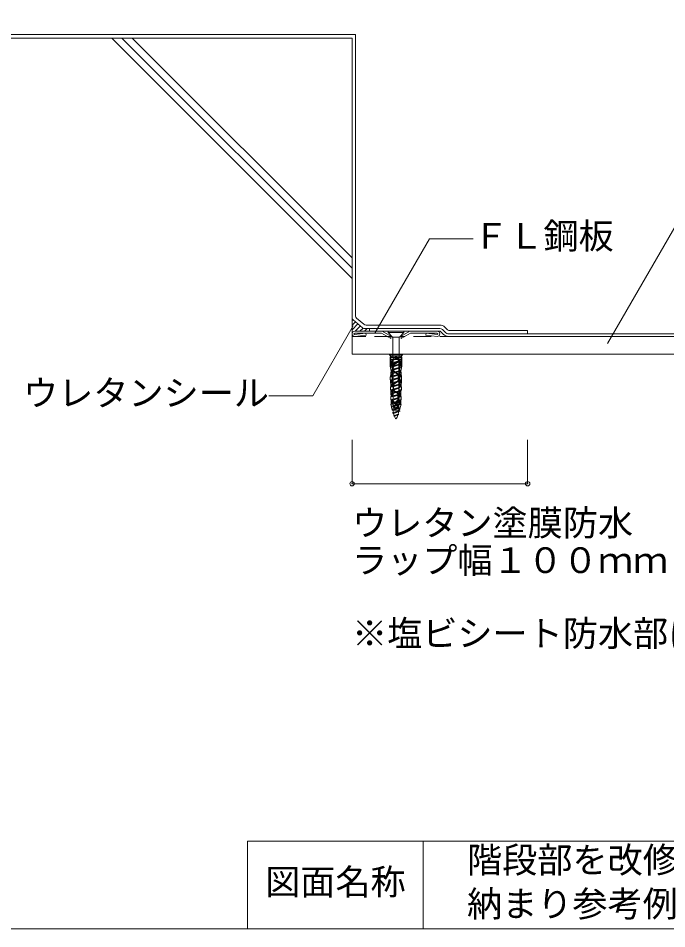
# Model space of a CAD drawing. Units: millimetres on the paper, with parts at other scales. Extents: x -135 to 135, y -94 to 92.
# Drawn here: x -11.1 to 62.7, y -88 to 15.7 of the extents above; entities that cross this region are included whole.
import ezdxf
from ezdxf.enums import TextEntityAlignment as Align

# ---------------------------------------------------------------- set-up
doc = ezdxf.new("R2010")
doc.units = ezdxf.units.MM
doc.header["$PDMODE"] = 32
doc.header["$PDSIZE"] = 0.5
doc.linetypes.add('DASHED2', pattern=[3, 2, -1])
for name, color, linetype, lineweight in [('1-0_芯・寸法線', 7, 'Continuous', 18), ('1-2_ハッチング', 4, 'Continuous', 9), ('1-4_リベットルーフ', 4, 'Continuous', 9), ('1-5_ＦＬ鋼板・ディスク', 5, 'Continuous', 18), ('1-6_アンカー類', 4, 'Continuous', 9), ('1-A_元図・躯体', 7, 'Continuous', 18), ('E-E', 7, 'Continuous', 18), ('F-F', 7, 'Continuous', 18)]:
    doc.layers.add(name, color=color, linetype=linetype, lineweight=lineweight)
doc.styles.add('ＭＳ ゴシック', font='')
doc.styles.get('ＭＳ ゴシック').set_extended_font_data('MS Gothic')

msp = doc.modelspace()

# ---------------------------------------------------------------- linework, layer by layer
at = {"layer": '1-0_芯・寸法線'}
for p, q in [((26.9, -37.29), (26.9, -32.29)), ((46.9, -37.29), (46.9, -32.29)), ((26.9, -37.29), (46.9, -37.29))]:
    msp.add_line(p, q, dxfattribs=at)
for p in [(26.9, -37.29), (46.9, -37.29)]:
    msp.add_point(p, dxfattribs=at)
at = {"layer": '1-2_ハッチング'}
for p, q in [((26.9, -18.325), (26.9, -20.215)), ((26.9, -18.685), (26.998, -18.587)), ((28.104, -19.522), (27.043, -18.631)), ((26.9, -19.215), (27.283, -18.833)), ((26.9, -19.746), (27.571, -19.074)), ((27.261, -19.915), (27.86, -19.316)), ((27.791, -19.915), (28.152, -19.555)), ((28.321, -19.915), (28.621, -19.615)), ((28.852, -19.915), (28.9, -19.867))]:
    msp.add_line(p, q, dxfattribs=at)
msp.add_lwpolyline([(27.2, -19.915), (28.9, -19.915), (28.9, -19.615), (28.362, -19.615)], dxfattribs=at)
for centre, radius, start, end in [((27.3, -18.325), 0.4, 180, 230), ((28.362, -19.215), 0.4, 230, 270), ((27.2, -20.215), 0.3, 90, 180)]:
    msp.add_arc(centre, radius, start, end, dxfattribs=at)
at = {"layer": '1-4_リベットルーフ'}
for p, q in [((27.3, 13.885), (-22.7, 13.885)), ((27.3, 13.885), (27.3, -18.185)), ((26.9, 13.485), (-23.1, 13.485)), ((26.9, 13.485), (26.9, -18.325)), ((28.104, -19.522), (27.043, -18.631)), ((28.25, -19.122), (27.407, -18.415)), ((28.362, -19.615), (36.9, -19.615)), ((28.507, -19.215), (36.9, -19.215)), ((37.465, -19.45), (37.773, -19.757)), ((37.914, -19.815), (46.9, -19.815)), ((46.9, -19.815), (46.9, -20.215))]:
    msp.add_line(p, q, dxfattribs=at)
at = {"layer": '1-4_リベットルーフ', "color": 6, "lineweight": 18}
for p, q in [((28.9, -19.615), (36.9, -19.615)), ((28.9, -19.615), (28.9, -19.915)), ((28.9, -19.915), (36.9, -19.915)), ((36.97, -19.945), (37.278, -20.252)), ((37.183, -19.733), (37.49, -20.04)), ((37.914, -20.215), (86.9, -20.215)), ((37.914, -20.515), (86.9, -20.515))]:
    msp.add_line(p, q, dxfattribs=at)
at = {"layer": '1-4_リベットルーフ', "color": 3, "linetype": 'DASHED2', "lineweight": 18}
for p, q in [((31.452, -20.515), (26.9, -20.515)), ((86.9, -20.515), (32.348, -20.515))]:
    msp.add_line(p, q, dxfattribs=at)
at = {"layer": '1-4_リベットルーフ'}
for centre, radius, start, end in [((27.3, -18.325), 0.4, 180, 230), ((27.6, -18.185), 0.3, 180, 230), ((28.362, -19.215), 0.4, 230, 270), ((28.507, -18.815), 0.4, 230, 270), ((36.9, -20.015), 0.8, 45, 90), ((37.914, -19.615), 0.2, 225, 270)]:
    msp.add_arc(centre, radius, start, end, dxfattribs=at)
at = {"layer": '1-4_リベットルーフ', "color": 6, "lineweight": 18}
for centre, radius, start, end in [((36.9, -20.015), 0.4, 45, 90), ((36.9, -20.015), 0.1, 45, 90), ((37.914, -19.615), 0.9, 225, 270), ((37.914, -19.615), 0.6, 225, 270)]:
    msp.add_arc(centre, radius, start, end, dxfattribs=at)
at = {"layer": '1-5_ＦＬ鋼板・ディスク'}
for p, q in [((27.191, -20.295), (28.473, -20.137)), ((27.191, -20.295), (28.473, -20.137)), ((27.2, -19.915), (36.6, -19.915)), ((30.261, -20.135), (27.2, -20.135)), ((30.261, -20.135), (27.2, -20.135)), ((27.2, -20.515), (28.5, -20.355)), ((27.2, -20.515), (28.5, -20.355)), ((28.473, -20.137), (28.5, -20.355)), ((28.473, -20.137), (28.5, -20.355)), ((31.3, -20.735), (30.261, -20.135)), ((31.3, -20.735), (30.261, -20.135)), ((31.3, -20.481), (30.32, -19.915)), ((31.3, -20.481), (30.32, -19.915)), ((31.3, -20.481), (31.3, -20.735)), ((31.3, -20.481), (31.3, -20.735)), ((32.5, -20.481), (33.48, -19.915)), ((32.5, -20.481), (33.48, -19.915)), ((32.5, -20.735), (33.539, -20.135)), ((32.5, -20.735), (33.539, -20.135)), ((32.5, -20.481), (32.5, -20.735)), ((32.5, -20.481), (32.5, -20.735)), ((33.539, -20.135), (36.6, -20.135)), ((33.539, -20.135), (36.6, -20.135)), ((35.327, -20.137), (35.3, -20.355)), ((35.327, -20.137), (35.3, -20.355)), ((36.6, -20.515), (35.3, -20.355)), ((36.6, -20.515), (35.3, -20.355)), ((36.609, -20.295), (35.327, -20.137)), ((36.609, -20.295), (35.327, -20.137))]:
    msp.add_line(p, q, dxfattribs=at)
for centre, radius, start, end in [((27.2, -20.215), 0.3, 90, 270), ((27.2, -20.215), 0.3, 90, 270), ((27.2, -20.215), 0.08, 90, 263.40561), ((27.2, -20.215), 0.08, 90, 263.40561), ((36.6, -20.215), 0.3, 270, 90), ((36.6, -20.215), 0.3, 270, 90), ((36.6, -20.215), 0.08, 276.59439, 90), ((36.6, -20.215), 0.08, 276.59439, 90)]:
    msp.add_arc(centre, radius, start, end, dxfattribs=at)
at = {"layer": '1-6_アンカー類'}
for p, q in [((31, -19.915), (31, -20.063)), ((32.8, -19.915), (31, -19.915)), ((31.473, -20.537), (31, -20.063)), ((32.268, -20.595), (31.532, -20.595)), ((31.532, -20.678), (31.532, -22.915)), ((32.326, -20.537), (32.8, -20.063)), ((31.165, -22.605), (31.165, -22.515)), ((32.635, -22.515), (31.165, -22.515)), ((32.635, -22.605), (31.165, -22.605)), ((31.322, -22.775), (31.165, -22.605)), ((31.342, -22.775), (31.222, -22.875)), ((32.478, -22.775), (31.322, -22.775)), ((31.342, -22.915), (31.342, -22.775)), ((31.85, -22.915), (31.85, -22.775)), ((31.95, -22.915), (31.95, -22.775)), ((32.578, -22.875), (32.458, -22.775)), ((32.458, -22.915), (32.458, -22.775)), ((32.478, -22.775), (32.635, -22.605)), ((32.635, -22.605), (32.635, -22.515)), ((31.222, -23.915), (31.222, -22.875)), ((32.478, -22.915), (31.322, -22.915)), ((31.322, -24.355), (31.322, -22.915)), ((32.478, -23.135), (31.322, -23.135)), ((31.5, -23.275), (31.322, -23.275)), ((31.505, -23.375), (31.322, -23.375)), ((31.5, -23.475), (31.322, -23.475)), ((31.5, -23.575), (31.322, -23.575)), ((31.5, -23.675), (31.322, -23.675)), ((31.5, -23.775), (31.322, -23.775)), ((32.15, -22.915), (31.435, -23.138)), ((32.219, -23.274), (31.435, -23.518)), ((32.366, -23.339), (31.435, -23.518)), ((32.22, -23.653), (31.436, -23.898)), ((32.366, -23.719), (31.436, -23.898)), ((31.5, -24.355), (31.5, -23.135)), ((31.58, -22.915), (31.58, -23.093)), ((31.58, -23.204), (31.58, -23.473)), ((31.58, -23.584), (31.58, -23.853)), ((31.689, -23.656), (32.078, -23.404)), ((31.721, -23.706), (32.111, -23.455)), ((31.85, -22.915), (31.9, -22.875)), ((31.95, -22.915), (31.9, -22.875)), ((32.17, -23.236), (32.17, -23.135)), ((32.219, -23.005), (32.219, -23.274)), ((32.366, -23.339), (32.219, -23.274)), ((32.219, -23.385), (32.219, -23.653)), ((32.219, -23.765), (32.219, -24.034)), ((32.366, -23.719), (32.22, -23.653)), ((32.23, -23.236), (32.23, -23.135)), ((32.366, -22.959), (32.268, -22.915)), ((32.3, -24.355), (32.3, -23.135)), ((32.478, -23.275), (32.3, -23.275)), ((32.478, -23.375), (32.3, -23.375)), ((32.478, -23.475), (32.3, -23.475)), ((32.478, -23.575), (32.3, -23.575)), ((32.478, -23.675), (32.3, -23.675)), ((32.478, -23.775), (32.3, -23.775)), ((32.478, -24.355), (32.478, -22.915)), ((32.578, -23.915), (32.578, -22.875)), ((31.322, -24.295), (31.222, -23.915)), ((31.481, -24.875), (31.278, -24.875)), ((31.287, -25.115), (31.354, -24.355)), ((31.485, -24.755), (31.288, -24.755)), ((31.489, -24.635), (31.299, -24.635)), ((31.494, -24.515), (31.309, -24.515)), ((31.498, -24.395), (31.32, -24.395)), ((31.5, -23.875), (31.322, -23.875)), ((31.5, -23.995), (31.322, -23.995)), ((31.5, -24.355), (31.322, -24.355)), ((32.219, -24.034), (31.435, -24.278)), ((32.366, -24.099), (31.435, -24.278)), ((32.219, -24.414), (31.435, -24.658)), ((32.366, -24.48), (31.435, -24.658)), ((32.22, -24.794), (31.436, -25.038)), ((32.366, -24.86), (31.436, -25.038)), ((31.472, -25.115), (31.5, -24.355)), ((31.57, -24.055), (31.57, -23.874)), ((31.63, -24.055), (31.57, -24.055)), ((31.57, -24.336), (31.57, -24.155)), ((31.63, -24.155), (31.57, -24.155)), ((31.58, -23.963), (31.58, -24.233)), ((31.58, -24.344), (31.58, -24.613)), ((31.58, -24.724), (31.58, -24.993)), ((31.63, -24.055), (31.63, -23.874)), ((31.63, -24.336), (31.63, -24.155)), ((31.689, -24.555), (32.078, -24.806)), ((31.721, -24.504), (32.111, -24.756)), ((32.366, -24.099), (32.219, -24.034)), ((32.219, -24.145), (32.219, -24.414)), ((32.366, -24.48), (32.219, -24.414)), ((32.219, -24.525), (32.219, -24.794)), ((32.366, -24.86), (32.22, -24.794)), ((32.478, -23.875), (32.3, -23.875)), ((32.478, -23.995), (32.3, -23.995)), ((32.478, -24.355), (32.3, -24.355)), ((32.328, -25.116), (32.3, -24.355)), ((32.48, -24.395), (32.3, -24.395)), ((32.49, -24.515), (32.306, -24.515)), ((32.501, -24.635), (32.31, -24.635)), ((32.511, -24.755), (32.315, -24.755)), ((32.522, -24.875), (32.319, -24.875)), ((32.513, -25.115), (32.446, -24.355)), ((32.578, -23.915), (32.478, -24.295)), ((31.255, -25.455), (31.255, -25.115)), ((31.472, -25.115), (31.255, -25.115)), ((31.47, -25.455), (31.255, -25.455)), ((31.472, -25.535), (31.259, -25.535)), ((31.475, -25.655), (31.262, -25.655)), ((31.478, -25.775), (31.265, -25.775)), ((31.476, -24.995), (31.267, -24.995)), ((31.481, -25.895), (31.268, -25.895)), ((31.307, -26.255), (31.287, -25.455)), ((32.219, -25.174), (31.435, -25.418)), ((32.366, -25.24), (31.435, -25.418)), ((32.219, -25.555), (31.435, -25.799)), ((32.366, -25.621), (31.435, -25.799)), ((32.219, -25.935), (31.435, -26.179)), ((31.47, -25.455), (31.472, -25.114)), ((31.49, -26.255), (31.47, -25.455)), ((31.58, -25.104), (31.58, -25.373)), ((31.58, -25.484), (31.58, -25.754)), ((31.58, -25.865), (31.58, -26.134)), ((31.689, -25.856), (32.078, -25.604)), ((31.721, -25.906), (32.111, -25.655)), ((32.17, -25.436), (32.17, -24.974)), ((32.219, -24.905), (32.219, -25.174)), ((32.366, -25.24), (32.219, -25.174)), ((32.219, -25.285), (32.219, -25.555)), ((32.366, -25.621), (32.219, -25.555)), ((32.219, -25.666), (32.219, -25.935)), ((32.366, -26.001), (32.219, -25.935)), ((32.23, -25.436), (32.23, -24.974)), ((32.31, -26.255), (32.33, -25.455)), ((32.532, -25.895), (32.319, -25.895)), ((32.535, -25.775), (32.322, -25.775)), ((32.533, -24.995), (32.324, -24.995)), ((32.538, -25.655), (32.325, -25.655)), ((32.545, -25.115), (32.328, -25.115)), ((32.33, -25.455), (32.328, -25.116)), ((32.541, -25.535), (32.328, -25.535)), ((32.545, -25.455), (32.33, -25.455)), ((32.493, -26.255), (32.513, -25.455)), ((32.545, -25.455), (32.545, -25.115)), ((31.484, -26.015), (31.271, -26.015)), ((31.487, -26.135), (31.274, -26.135)), ((31.49, -26.255), (31.275, -26.255)), ((31.493, -26.655), (31.287, -26.655)), ((31.497, -26.755), (31.289, -26.755)), ((31.506, -26.875), (31.291, -26.875)), ((31.35, -27.355), (31.315, -26.595)), ((32.366, -26.001), (31.435, -26.179)), ((32.219, -26.315), (31.435, -26.559)), ((32.366, -26.381), (31.435, -26.559)), ((32.219, -26.695), (31.435, -26.939)), ((32.366, -26.761), (31.435, -26.939)), ((31.525, -27.355), (31.49, -26.595)), ((31.57, -26.536), (31.57, -26.074)), ((31.58, -26.245), (31.58, -26.514)), ((31.58, -26.625), (31.58, -26.894)), ((31.63, -26.536), (31.63, -26.074)), ((31.689, -26.755), (32.038, -26.981)), ((31.721, -26.704), (32.071, -26.93)), ((32.219, -26.047), (32.219, -26.315)), ((32.366, -26.381), (32.219, -26.315)), ((32.219, -26.427), (32.219, -26.695)), ((32.366, -26.761), (32.219, -26.695)), ((32.219, -26.807), (32.219, -27.075)), ((32.275, -27.355), (32.31, -26.595)), ((32.508, -26.875), (32.293, -26.875)), ((32.51, -26.755), (32.302, -26.755)), ((32.513, -26.655), (32.305, -26.655)), ((32.525, -26.255), (32.31, -26.255)), ((32.517, -26.595), (32.31, -26.595)), ((32.526, -26.135), (32.313, -26.135)), ((32.529, -26.015), (32.319, -26.015)), ((32.45, -27.355), (32.467, -26.595)), ((32.517, -26.595), (32.525, -26.255)), ((31.511, -26.995), (31.293, -26.995)), ((31.516, -27.115), (31.295, -27.115)), ((31.52, -27.235), (31.298, -27.235)), ((31.3, -27.715), (31.3, -27.355)), ((31.525, -27.355), (31.3, -27.355)), ((31.525, -27.715), (31.3, -27.715)), ((31.525, -27.825), (31.315, -27.825)), ((31.525, -27.925), (31.315, -27.925)), ((31.35, -28.235), (31.35, -27.715)), ((32.219, -27.455), (31.435, -27.699)), ((32.366, -27.521), (31.435, -27.699)), ((32.219, -27.835), (31.435, -28.079)), ((32.366, -27.901), (31.435, -28.079)), ((32.22, -27.075), (31.436, -27.319)), ((32.366, -27.141), (31.436, -27.319)), ((31.525, -28.235), (31.525, -27.715)), ((31.58, -27.005), (31.58, -27.274)), ((31.58, -27.385), (31.58, -27.654)), ((31.58, -27.765), (31.58, -28.034)), ((31.6, -27.895), (31.6, -27.931)), ((31.9, -28.255), (31.618, -27.889)), ((31.9, -28.355), (31.621, -27.992)), ((31.9, -28.255), (32.182, -27.889)), ((31.9, -28.355), (32.179, -27.992)), ((31.989, -27.862), (32.038, -27.83)), ((32.021, -27.913), (32.071, -27.881)), ((32.13, -27.662), (32.13, -27.149)), ((32.19, -27.662), (32.19, -27.149)), ((32.2, -27.895), (32.2, -27.931)), ((32.219, -27.187), (32.219, -27.455)), ((32.366, -27.521), (32.219, -27.455)), ((32.219, -27.567), (32.219, -27.835)), ((32.366, -27.901), (32.219, -27.835)), ((32.219, -27.947), (32.219, -28.215)), ((32.366, -27.141), (32.22, -27.075)), ((32.5, -27.355), (32.275, -27.355)), ((32.275, -28.235), (32.275, -27.715)), ((32.5, -27.715), (32.275, -27.715)), ((32.485, -27.825), (32.275, -27.825)), ((32.485, -27.925), (32.275, -27.925)), ((32.5, -27.235), (32.279, -27.235)), ((32.502, -27.115), (32.284, -27.115)), ((32.505, -26.995), (32.289, -26.995)), ((32.45, -28.235), (32.45, -27.715)), ((32.5, -27.715), (32.5, -27.355)), ((31.48, -28.915), (31.3, -28.235)), ((31.525, -28.235), (31.3, -28.235)), ((31.525, -28.025), (31.315, -28.025)), ((31.525, -28.125), (31.315, -28.125)), ((32.219, -28.215), (31.435, -28.459)), ((32.366, -28.281), (31.435, -28.459)), ((32.219, -28.595), (31.435, -28.839)), ((32.366, -28.661), (31.435, -28.839)), ((32.32, -28.915), (31.48, -28.915)), ((32.217, -28.975), (31.483, -29.21)), ((31.58, -28.145), (31.58, -28.414)), ((31.58, -28.525), (31.58, -28.794)), ((31.6, -28.355), (31.6, -28.391)), ((31.9, -28.715), (31.618, -28.349)), ((31.9, -28.815), (31.621, -28.452)), ((31.87, -28.115), (31.87, -28.081)), ((31.93, -28.115), (31.87, -28.115)), ((31.9, -28.715), (32.182, -28.349)), ((31.9, -28.815), (32.179, -28.452)), ((31.93, -28.115), (31.93, -28.081)), ((32.2, -28.355), (32.2, -28.391)), ((32.363, -29.041), (32.217, -28.975)), ((32.366, -28.281), (32.219, -28.215)), ((32.219, -28.326), (32.219, -28.595)), ((32.366, -28.661), (32.219, -28.595)), ((32.219, -28.706), (32.219, -28.901)), ((32.485, -28.025), (32.275, -28.025)), ((32.485, -28.125), (32.275, -28.125)), ((32.5, -28.235), (32.275, -28.235)), ((32.32, -28.915), (32.5, -28.235)), ((32.229, -29.422), (31.621, -29.539))]:
    msp.add_line(p, q, dxfattribs=at)
for points in [[(32.8, -19.915), (32.8, -20.063), (31, -20.063)], [(32.268, -20.678), (32.268, -22.915), (31.532, -22.915)], [(31.95, -22.775), (31.9, -22.875), (31.85, -22.775)], [(31.435, -23.518), (31.58, -23.584), (32.366, -23.339)], [(31.436, -23.898), (31.581, -23.963), (32.366, -23.719)], [(31.435, -24.278), (31.58, -24.344), (32.366, -24.099)], [(31.435, -24.658), (31.58, -24.724), (32.366, -24.48)], [(31.436, -25.038), (31.581, -25.104), (32.366, -24.86)], [(31.435, -25.418), (31.58, -25.484), (32.366, -25.24)], [(31.435, -25.799), (31.58, -25.865), (32.366, -25.621)], [(31.49, -26.595), (31.283, -26.595), (31.275, -26.255)], [(31.435, -26.179), (31.58, -26.245), (32.366, -26.001)], [(31.435, -26.559), (31.58, -26.625), (32.366, -26.381)], [(31.435, -26.939), (31.58, -27.005), (32.366, -26.761)], [(31.435, -27.699), (31.58, -27.765), (32.366, -27.521)], [(31.435, -28.079), (31.58, -28.145), (32.366, -27.901)], [(31.436, -27.319), (31.581, -27.385), (32.366, -27.141)], [(31.435, -28.459), (31.58, -28.525), (32.366, -28.281)], [(31.435, -28.839), (31.58, -28.905), (32.366, -28.661)], [(32.155, -29.356), (31.621, -29.539), (31.734, -29.611)], [(31.734, -29.611), (32.229, -29.422), (32.155, -29.356)]]:
    msp.add_lwpolyline(points, dxfattribs=at)
for points in [[(32.366, -22.959), (31.435, -23.138), (31.58, -23.204)], [(31.627, -29.275), (32.363, -29.041), (31.483, -29.21)]]:
    msp.add_lwpolyline(points, close=True, dxfattribs=at)
for centre, radius, start, end in [((31.332, -20.678), 0.2, 360, 45), ((32.468, -20.678), 0.2, 135, 180), ((31.83, -23.874), 0.26, 122.8584, 180), ((31.83, -23.874), 0.2, 122.8584, 180), ((31.97, -23.236), 0.2, 302.8584, 0), ((31.97, -23.236), 0.26, 302.8584, 0), ((31.83, -24.336), 0.26, 180, 237.1416), ((31.83, -24.336), 0.2, 180, 237.1416), ((31.97, -24.974), 0.2, 360, 57.1416), ((31.97, -24.974), 0.26, 0, 57.1416), ((31.83, -26.074), 0.26, 122.8584, 180), ((31.83, -26.074), 0.2, 122.8584, 180), ((31.97, -25.436), 0.2, 302.8584, 0), ((31.97, -25.436), 0.26, 302.8584, 0), ((31.83, -26.536), 0.26, 180, 237.1416), ((31.83, -26.536), 0.2, 180, 237.1416), ((31.93, -27.149), 0.26, 0, 57.1416), ((31.61, -27.895), 0.01, 37.56859, 180), ((31.7, -27.931), 0.1, 180, 217.56859), ((32.13, -28.081), 0.26, 122.8584, 180), ((32.13, -28.081), 0.2, 122.8584, 180), ((31.93, -27.149), 0.2, 360, 57.1416), ((31.93, -27.662), 0.2, 302.8584, 0), ((31.93, -27.662), 0.26, 302.8584, 0), ((32.1, -27.931), 0.1, 322.43141, 0), ((32.19, -27.895), 0.01, 0, 142.43141), ((33.456, -28.867), 1.877, 181.1526, 189.30247), ((31.61, -28.355), 0.01, 37.56859, 180), ((31.7, -28.391), 0.1, 180, 217.56859), ((32.1, -28.391), 0.1, 322.43141, 0), ((32.19, -28.355), 0.01, 0, 142.43141), ((30.343, -28.867), 1.877, 356.70432, 358.98114), ((33.456, -28.867), 1.877, 192.55761, 200.13326), ((33.456, -28.867), 1.877, 203.35211, 213.95053), ((30.343, -28.867), 1.877, 326.04947, 341.51092), ((30.343, -28.867), 1.877, 344.90057, 353.16462)]:
    msp.add_arc(centre, radius, start, end, dxfattribs=at)
at = {"layer": '1-A_元図・躯体'}
for p, q in [((-23.1, 13.485), (26.9, 13.485)), ((-0.475, 13.485), (26.9, -13.89)), ((0.685, 13.485), (26.9, -12.73)), ((1.845, 13.485), (26.9, -11.57)), ((26.9, -22.515), (26.9, 13.485)), ((86.9, -22.515), (26.9, -22.515))]:
    msp.add_line(p, q, dxfattribs=at)
at = {"layer": 'E-E'}
for p, q in [((69.92, 2.798), (56, -21.311)), ((35.704, -9.407), (29.511, -20.135)), ((35.704, -9.407), (40.704, -9.407)), ((22.426, -27.292), (27.039, -19.302)), ((22.426, -27.292), (17.426, -27.292))]:
    msp.add_line(p, q, dxfattribs=at)
at = {"layer": 'F-F'}
for p, q in [((15, -88), (15, -78)), ((35, -88), (35, -78))]:
    msp.add_line(p, q, dxfattribs=at)
for points in [[(-135, 92), (135, 92), (135, -88), (-135, -88)], [(135, -78), (40.118, -78), (15, -78)]]:
    msp.add_lwpolyline(points, dxfattribs=at)

# ---------------------------------------------------------------- texts
at = {"layer": 'E-E', "style": 'ＭＳ ゴシック'}
for s, p in [('ＦＬ鋼板', (40.704, -11.407)), ('ウレタンシール', (-10.574, -29.292)), ('ウレタン塗膜防水', (26.9, -44.092)), ('ラップ幅１００ｍｍ', (26.9, -48.346)), ('※塩ビシート防水部は塩ビ用プライマーを使用', (26.9, -56.687)), ('階段部を改修する際の', (40, -82.5)), ('図面名称', (17, -85)), ('納まり参考例', (40, -87.5))]:
    msp.add_text(s, height=2.933, dxfattribs=at).set_placement(p, align=Align.BOTTOM_LEFT)

doc.saveas('drawing.dxf')
